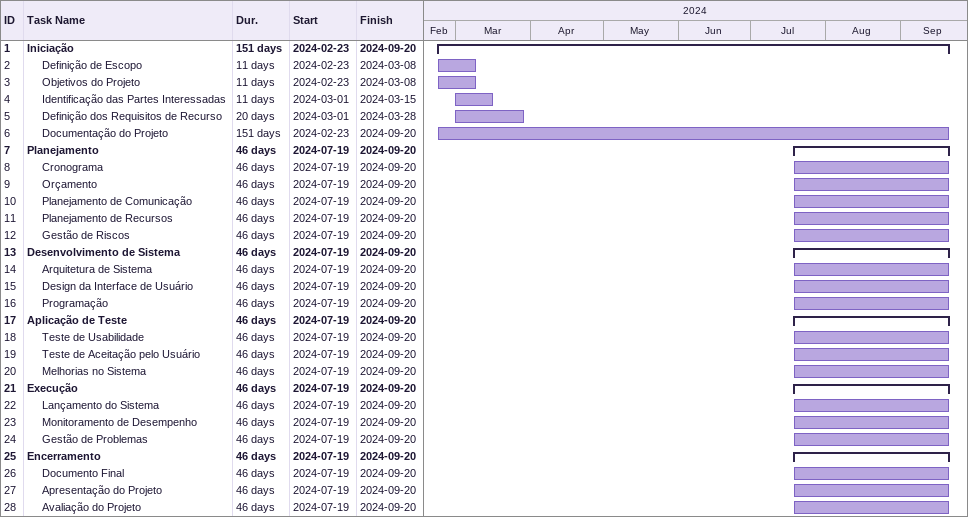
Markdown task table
| ID | Level | Task | Duration | Start | Finish |
|---|---|---|---|---|---|
| 1 | 1 | **Iniciação** | 151d | 2024-02-23 | 2024-09-20 |
| 2 | 2 | Definição de Escopo | 11d | 2024-02-23 | 2024-03-08 |
| 3 | 2 | Objetivos do Projeto | 11d | 2024-02-23 | 2024-03-08 |
| 4 | 2 | Identificação das Partes Interessadas | 11d | 2024-03-01 | 2024-03-15 |
| 5 | 2 | Definição dos Requisitos de Recurso | 20d | 2024-03-01 | 2024-03-28 |
| 6 | 2 | Documentação do Projeto | 151d | 2024-02-23 | 2024-09-20 |
| 7 | 1 | **Planejamento** | 46d | 2024-07-19 | 2024-09-20 |
| 8 | 2 | Cronograma | 46d | 2024-07-19 | 2024-09-20 |
| 9 | 2 | Orçamento | 46d | 2024-07-19 | 2024-09-20 |
| 10 | 2 | Planejamento de Comunicação | 46d | 2024-07-19 | 2024-09-20 |
| 11 | 2 | Planejamento de Recursos | 46d | 2024-07-19 | 2024-09-20 |
| 12 | 2 | Gestão de Riscos | 46d | 2024-07-19 | 2024-09-20 |
| 13 | 1 | **Desenvolvimento de Sistema** | 46d | 2024-07-19 | 2024-09-20 |
| 14 | 2 | Arquitetura de Sistema | 46d | 2024-07-19 | 2024-09-20 |
| 15 | 2 | Design da Interface de Usuário | 46d | 2024-07-19 | 2024-09-20 |
| 16 | 2 | Programação | 46d | 2024-07-19 | 2024-09-20 |
| 17 | 1 | **Aplicação de Teste** | 46d | 2024-07-19 | 2024-09-20 |
| 18 | 2 | Teste de Usabilidade | 46d | 2024-07-19 | 2024-09-20 |
| 19 | 2 | Teste de Aceitação pelo Usuário | 46d | 2024-07-19 | 2024-09-20 |
| 20 | 2 | Melhorias no Sistema | 46d | 2024-07-19 | 2024-09-20 |
| 21 | 1 | **Execução** | 46d | 2024-07-19 | 2024-09-20 |
| 22 | 2 | Lançamento do Sistema | 46d | 2024-07-19 | 2024-09-20 |
| 23 | 2 | Monitoramento de Desempenho | 46d | 2024-07-19 | 2024-09-20 |
| 24 | 2 | Gestão de Problemas | 46d | 2024-07-19 | 2024-09-20 |
| 25 | 1 | **Encerramento** | 46d | 2024-07-19 | 2024-09-20 |
| 26 | 2 | Documento Final | 46d | 2024-07-19 | 2024-09-20 |
| 27 | 2 | Apresentação do Projeto | 46d | 2024-07-19 | 2024-09-20 |
| 28 | 2 | Avaliação do Projeto | 46d | 2024-07-19 | 2024-09-20 |
